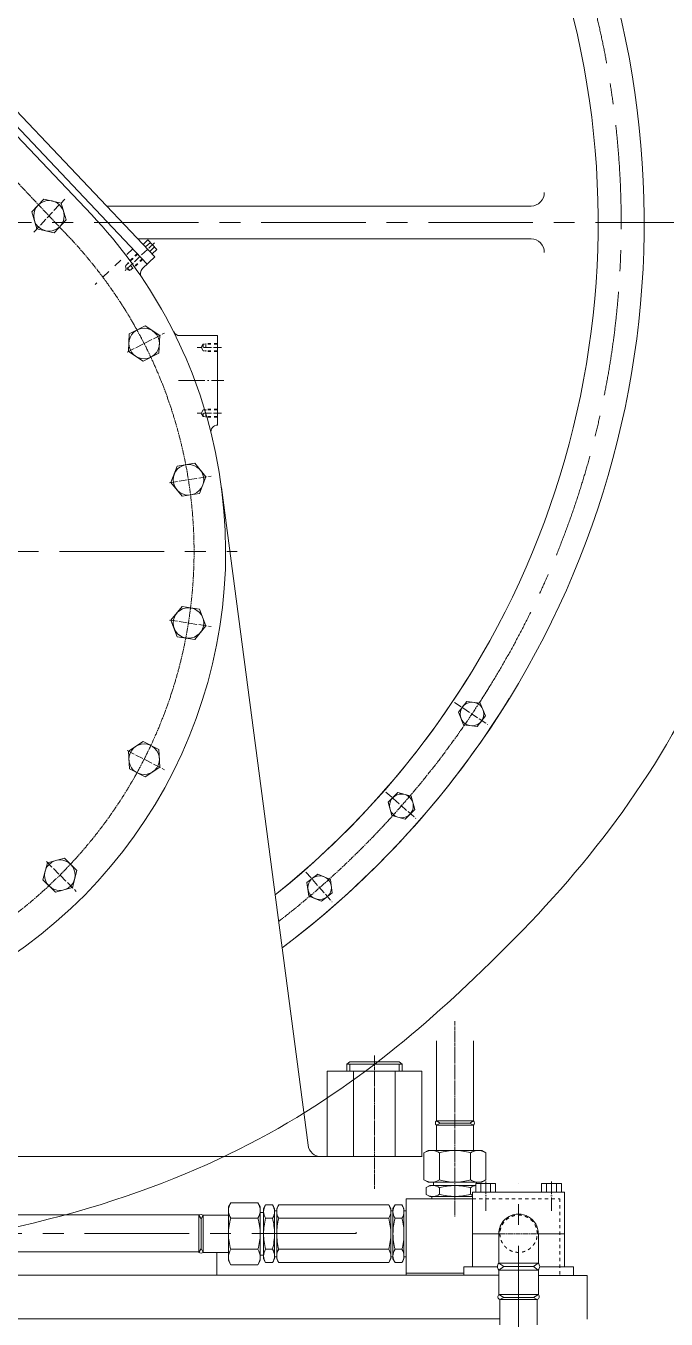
# Model space of a CAD drawing. Header units: millimetres. Extents: x 907 to 806139, y 2004 to 615514.
# Drawn here: x 185127 to 199955, y 438329 to 468289 of the extents above; entities that cross this region are included whole.
import ezdxf

# ---------------------------------------------------------------- set-up
doc = ezdxf.new("R2010")
doc.units = ezdxf.units.MM
doc.header["$LTSCALE"] = 25.4
for name, pattern in [('ACAD_ISO04W100', [30, 24, -3, 0, -3]), ('CENTER', [50.8, 31.75, -6.35, 6.35, -6.35]), ('CHAIN', [0.7087, 0.4724, -0.0591, 0.1181, -0.0591]), ('EB_DASH', [6, 3, -3])]:
    doc.linetypes.add(name, pattern=pattern)
doc.layers.add('CAXA1', color=5, linetype='CENTER', lineweight=5)

msp = doc.modelspace()

# ---------------------------------------------------------------- linework, layer by layer
at = {"color": 7, "lineweight": 5}
for p, q in [((182838.76, 467928.97), (186643.35, 463915.85)), ((183565.47, 467738.35), (188116.02, 462938.39)), ((183388.52, 467570.59), (187939.06, 462770.63)), ((186999.68, 464115.92), (196829.31, 464115.92)), ((187722.08, 463353.92), (196829.31, 463353.92)), ((187954, 463330.8), (187843.4, 463225.94)), ((187899.39, 463166.89), (188009.98, 463271.74)), ((187954, 463330.8), (188163.7, 463109.6)), ((188116.02, 462938.39), (187827.3, 462664.68)), ((187997.12, 463063.8), (188107.72, 463168.65)), ((188163.7, 463109.6), (188053.11, 463004.75)), ((188686.55, 461113.64), (189566.01, 461113.64)), ((189566.01, 461113.64), (189566.01, 459041)), ((189566.01, 460930.76), (189566.01, 460747.88)), ((189656.39, 457594.9), (191662.22, 442359.13)), ((195336.91, 452639.6), (195144.08, 452388.3)), ((195650.96, 452598.25), (195336.91, 452639.6)), ((195772.18, 452305.61), (195650.96, 452598.25)), ((195144.08, 452388.3), (195265.3, 452095.65)), ((195772.18, 452305.61), (195579.35, 452054.3)), ((195265.3, 452095.65), (195579.35, 452054.3)), ((193743.91, 450525.74), (193519.93, 450301.76)), ((194049.88, 450443.76), (193743.91, 450525.74)), ((194131.86, 450137.8), (194049.88, 450443.76)), ((193519.93, 450301.76), (193601.91, 449995.8)), ((194131.86, 450137.8), (193907.88, 449913.81)), ((193601.91, 449995.8), (193907.88, 449913.81)), ((191888.63, 448637.9), (191637.33, 448445.07)), ((192181.27, 448516.69), (191888.63, 448637.9)), ((192222.62, 448202.64), (192181.27, 448516.69)), ((191637.33, 448445.07), (191678.67, 448131.03)), ((191678.67, 448131.03), (191971.32, 448009.81)), ((192222.62, 448202.64), (191971.32, 448009.81)), ((194633.49, 442921.72), (194633.49, 444779.06)), ((195495.54, 442921.71), (195495.57, 444779.05)), ((194296.13, 444075.32), (192101.57, 444075.32)), ((192101.57, 442094.12), (192101.57, 444075.32)), ((192628.87, 444288.68), (192558.77, 444232.59)), ((192558.77, 444232.59), (192558.77, 444075.32)), ((192558.77, 444232.59), (193198.85, 444232.59)), ((193198.85, 444288.68), (192628.87, 444288.68)), ((192628.87, 444232.59), (192628.87, 444075.32)), ((192714.89, 444075.32), (192714.89, 442094.12)), ((193198.85, 444288.68), (193768.82, 444288.68)), ((193838.93, 444232.59), (193198.85, 444232.59)), ((193682.8, 444075.32), (193682.8, 442094.12)), ((193768.82, 444288.68), (193838.93, 444232.59)), ((193768.82, 444232.59), (193768.82, 444075.32)), ((193838.93, 444232.59), (193838.93, 444075.32)), ((194296.13, 442094.12), (194296.13, 444075.32)), ((194720.13, 442871.59), (194633.49, 442921.72)), ((194633.49, 442921.72), (195064.51, 442921.72)), ((194720.13, 442871.6), (194633.49, 442821.48)), ((194633.77, 442237.43), (194633.49, 442821.52)), ((194633.49, 442821.48), (194633.49, 442821.52)), ((194633.49, 442821.48), (195064.5, 442821.48)), ((194720.13, 442871.6), (195064.51, 442871.6)), ((194720.13, 442871.59), (195064.51, 442871.6)), ((195495.54, 442921.71), (195064.51, 442921.72)), ((195408.89, 442871.6), (195064.51, 442871.6)), ((195408.89, 442871.59), (195064.51, 442871.6)), ((195495.53, 442821.47), (195064.52, 442821.48)), ((195408.89, 442871.59), (195495.54, 442921.71)), ((195408.89, 442871.6), (195495.53, 442821.47)), ((195495.24, 442237.42), (195495.53, 442821.51)), ((195495.53, 442821.47), (195495.53, 442821.51)), ((194443, 442237.6), (194346.64, 442182.09)), ((194443, 442237.6), (194346.64, 442182.09)), ((195065.51, 442237.04), (194443, 442237.6)), ((195065.51, 442237.04), (194443, 442237.6)), ((195063.49, 442237.04), (195686.01, 442237.59)), ((195063.49, 442237.04), (195686.01, 442237.59)), ((195686.01, 442237.59), (195782.36, 442182.07)), ((195686.01, 442237.59), (195782.36, 442182.07)), ((180388.12, 442094.12), (194301.54, 442094.12)), ((191964.41, 442094.12), (194301.54, 442094.12)), ((194346.64, 442182.09), (194346.08, 441556.69)), ((194346.64, 442182.09), (194346.08, 441556.69)), ((194706.05, 442181.76), (194705.49, 441556.37)), ((194706.05, 442181.76), (194705.49, 441556.37)), ((195422.95, 442181.76), (195423.5, 441556.36)), ((195422.95, 442181.76), (195423.5, 441556.36)), ((195782.36, 442182.07), (195782.91, 441556.67)), ((195782.36, 442182.07), (195782.91, 441556.67)), ((194373.52, 441539.85), (194442.34, 441501)), ((194396.7, 441375.48), (194480.56, 441423.8)), ((194396.7, 441375.48), (194396.7, 441218.12)), ((194442.34, 441501), (195064.85, 441500.44)), ((194442.34, 441501), (195064.85, 441500.44)), ((194480.56, 441423.8), (195064.46, 441423.8)), ((194569.55, 441500.89), (194569.46, 441423.8)), ((194569.55, 441500.89), (194569.46, 441423.8)), ((194705.31, 441373.19), (194705.31, 441220.41)), ((195686.65, 441500.99), (195064.14, 441500.44)), ((195686.65, 441500.99), (195064.14, 441500.44)), ((195547.11, 441423.79), (195064.52, 441423.8)), ((195423.68, 441373.18), (195423.68, 441220.4)), ((195547.11, 441271.4), (195547.11, 441474.6)), ((195547.11, 441474.6), (195775.71, 441474.6)), ((195559.44, 441500.88), (195559.47, 441474.6)), ((195559.44, 441500.88), (195559.47, 441474.6)), ((195661.41, 441474.6), (195661.41, 441271.4)), ((195755.47, 441539.84), (195686.65, 441500.99)), ((196004.31, 441474.6), (195775.71, 441474.6)), ((195890.01, 441474.6), (195890.01, 441271.4)), ((196004.31, 441271.4), (196004.31, 441474.6)), ((197071.11, 441271.4), (197071.11, 441474.6)), ((197071.11, 441474.6), (197299.71, 441474.6)), ((197185.41, 441474.6), (197185.41, 441271.4)), ((197528.31, 441474.6), (197299.71, 441474.6)), ((197414.01, 441474.6), (197414.01, 441271.4)), ((197528.31, 441271.4), (197528.31, 441474.6)), ((189818.7, 440928.63), (189874.3, 441024.93)), ((189874.3, 441024.93), (190499.7, 441024.93)), ((190555.3, 440928.63), (190499.7, 441024.93)), ((193934.21, 441119), (193934.21, 439341)), ((193934.21, 441119), (195470.91, 441119)), ((194480.56, 441169.8), (194396.7, 441218.12)), ((194480.56, 441169.8), (195064.46, 441169.8)), ((194531.09, 441119), (194531.09, 441169.8)), ((195470.91, 441169.79), (195064.52, 441169.8)), ((195470.91, 441271.4), (196537.71, 441271.4)), ((195470.91, 439544.2), (195470.91, 441271.4)), ((197604.51, 441271.4), (196537.71, 441271.4)), ((197604.51, 439544.2), (197604.51, 441271.4)), ((189155.91, 440747.92), (182116.24, 440747.92)), ((189183.7, 440649.1), (189132.38, 440738)), ((189132.38, 440738), (189132.38, 440306.29)), ((189183.7, 440649.1), (189235.03, 440738)), ((189235.03, 440738), (189818.7, 440738)), ((189235.03, 440738), (189235.03, 440306.29)), ((189818.7, 440928.63), (189818.7, 440737.91)), ((189818.7, 440306.11), (189818.7, 440928.63)), ((190555.3, 440801.41), (190555.3, 440928.63)), ((190555.3, 440928.63), (190555.3, 440306.11)), ((190555.3, 440801.41), (190631.5, 440801.41)), ((190631.5, 440890.31), (190679.9, 440974.13)), ((190631.5, 440306.02), (190631.5, 440890.31)), ((190631.5, 440801.41), (190631.5, 440890.31)), ((190631.5, 440890.31), (190631.5, 440306.11)), ((190679.9, 440974.13), (190837.11, 440974.13)), ((190885.5, 440890.31), (190837.11, 440974.13)), ((190936.3, 440839.42), (190884.79, 440839.42)), ((190885.5, 440890.31), (190885.5, 440725.21)), ((190885.5, 440306.11), (190885.5, 440890.31)), ((190936.3, 440890.31), (190984.7, 440974.13)), ((190936.3, 440306.02), (190936.3, 440890.31)), ((190936.3, 440890.31), (190936.3, 440306.11)), ((190936.3, 440801.41), (190936.3, 440890.31)), ((190936.3, 440306.02), (190936.3, 440839.42)), ((193530.22, 440974.13), (190984.7, 440974.13)), ((193578.61, 440890.31), (193530.22, 440974.13)), ((193578.61, 440306.11), (193578.61, 440890.31)), ((193578.61, 440890.31), (193578.61, 440725.21)), ((193578.61, 440306.02), (193578.61, 440890.31)), ((193630.13, 440839.42), (193578.61, 440839.42)), ((193629.41, 440890.31), (193677.81, 440974.13)), ((193629.41, 440306.02), (193629.41, 440890.31)), ((193629.41, 440801.41), (193629.41, 440890.31)), ((193629.41, 440890.31), (193629.41, 440306.11)), ((193629.41, 440306.02), (193629.41, 440890.31)), ((193835.02, 440974.13), (193677.81, 440974.13)), ((193883.41, 440890.31), (193835.02, 440974.13)), ((193883.41, 440306.02), (193883.41, 440890.31)), ((193934.21, 440839.42), (193883.41, 440839.42)), ((189183.7, 440306.47), (189183.7, 440649.1)), ((189874.3, 440665.52), (190499.7, 440665.52)), ((190679.9, 440665.52), (190837.11, 440665.52)), ((190984.7, 440665.52), (193530.22, 440665.52)), ((193677.81, 440665.52), (193835.02, 440665.52)), ((189132.38, 439874.4), (189132.38, 440306.11)), ((189183.7, 440305.93), (189183.7, 439963.3)), ((189235.03, 439874.4), (189235.03, 440306.11)), ((189818.7, 440306.28), (189818.7, 439683.77)), ((190555.3, 439683.77), (190555.3, 440306.28)), ((190631.5, 440306.37), (190631.5, 439722.08)), ((190631.5, 439722.08), (190631.5, 440306.28)), ((190885.5, 440306.28), (190885.5, 439722.08)), ((190936.3, 440306.37), (190936.3, 439722.08)), ((190936.3, 440306.37), (190936.3, 439772.97)), ((190936.3, 439722.08), (190936.3, 440306.28)), ((192778.53, 440316.12), (192778.53, 440341.52)), ((193578.61, 440306.37), (193578.61, 439722.08)), ((193578.61, 440306.28), (193578.61, 439722.08)), ((193629.41, 440306.37), (193629.41, 439722.08)), ((193629.41, 440306.37), (193629.41, 439722.08)), ((193629.41, 439722.08), (193629.41, 440306.28)), ((193883.41, 440306.37), (193883.41, 439722.08)), ((196105.91, 440306.2), (195470.91, 440306.2)), ((196081, 439623.4), (196080.51, 440306.86)), ((196969.51, 440306.2), (197604.51, 440306.2)), ((196995.85, 439621.99), (196995.31, 440306.22)), ((189132.38, 439884.32), (182116.24, 439884.32)), ((189183.7, 439963.3), (189132.38, 439874.4)), ((189183.7, 439963.3), (189235.03, 439874.4)), ((189235.03, 439874.4), (189818.7, 439874.4)), ((189552.71, 439874.4), (189552.71, 439341)), ((189874.3, 439946.87), (190499.7, 439946.87)), ((190679.9, 439946.87), (190837.11, 439946.87)), ((190885.5, 439722.08), (190885.5, 439887.18)), ((190984.7, 439946.87), (193530.22, 439946.87)), ((193578.61, 439722.08), (193578.61, 439887.18)), ((193677.81, 439946.87), (193835.02, 439946.87)), ((189818.7, 439683.77), (189874.3, 439587.46)), ((189874.3, 439587.46), (190499.7, 439587.46)), ((190555.3, 439683.77), (190499.7, 439587.46)), ((190555.3, 439810.98), (190555.3, 439683.77)), ((190555.3, 439810.98), (190631.5, 439810.98)), ((190631.5, 439810.98), (190631.5, 439722.08)), ((190631.5, 439722.08), (190679.9, 439638.26)), ((190679.9, 439638.26), (190837.11, 439638.26)), ((190885.5, 439722.08), (190837.11, 439638.26)), ((190936.3, 439772.97), (190884.79, 439772.97)), ((190936.3, 439810.98), (190936.3, 439722.08)), ((190936.3, 439722.08), (190984.7, 439638.26)), ((193530.22, 439638.26), (190984.7, 439638.26)), ((193578.61, 439722.08), (193530.22, 439638.26)), ((193630.13, 439772.97), (193578.61, 439772.97)), ((193629.41, 439810.98), (193629.41, 439722.08)), ((193629.41, 439722.08), (193677.81, 439638.26)), ((193835.02, 439638.26), (193677.81, 439638.26)), ((193883.41, 439722.08), (193835.02, 439638.26)), ((193934.21, 439772.97), (193883.41, 439772.97)), ((195267.71, 439341), (195267.71, 439544.2)), ((195267.71, 439544.2), (196048.78, 439544.2)), ((195267.71, 439544.2), (195470.91, 439544.2)), ((196193.33, 439545.35), (196081.36, 439623.76)), ((196081.36, 439623.76), (196994.11, 439623.76)), ((196193.33, 439545.35), (196081.36, 439466.95)), ((196882.14, 439545.35), (196193.33, 439545.35)), ((196882.14, 439545.36), (196994.11, 439623.76)), ((196882.14, 439545.36), (196994.11, 439466.96)), ((197807.71, 439544.2), (197026.68, 439544.2)), ((197807.71, 439544.2), (197604.51, 439544.2)), ((197807.71, 439341), (197807.71, 439544.2)), ((160990.43, 439350.92), (196081.2, 439350.92)), ((193934.21, 439391.8), (195267.71, 439391.8)), ((196081.52, 438898.34), (196081.12, 439467.19)), ((196081.36, 439466.95), (196994.11, 439466.95)), ((196996.42, 438898.71), (196995.97, 439468.86)), ((196996.07, 439341), (198125.21, 439341)), ((198125.21, 438325), (198125.21, 439341)), ((196193.36, 438833), (196079.31, 438898.97)), ((196996.16, 438898.98), (196081.28, 438898.33)), ((196193.36, 438833), (196104.62, 438781.66)), ((196107.02, 438198.83), (196106.74, 438782.92)), ((196106.74, 438782.92), (196968.69, 438782.92)), ((196193.36, 438833), (196537.74, 438833)), ((196882.12, 438833), (196537.74, 438833)), ((196882.12, 438833), (196996.16, 438898.98)), ((196882.12, 438833), (196970.85, 438781.67)), ((196968.47, 438198.84), (196968.74, 438782.92)), ((196106.95, 438332.69), (178414.83, 438334.92))]:
    msp.add_line(p, q, dxfattribs=at)
at = {"color": 7, "linetype": 'CHAIN', "lineweight": 5, "ltscale": 10}
for p, q in [((182307.89, 467425.68), (186112.47, 463412.56)), ((196105.91, 440306.2), (196969.51, 440306.2))]:
    msp.add_line(p, q, dxfattribs=at)
at = {"color": 7, "linetype": 'ACAD_ISO04W100', "lineweight": 5, "ltscale": 0.3}
for p, q in [((185309.26, 463508.28), (186026.4, 464277.32)), ((188106.89, 463265.74), (187429.59, 462623.63)), ((187471.99, 460729.77), (188341.04, 461172.57)), ((189657.45, 460839.32), (189094.42, 460839.32)), ((189657.45, 459315.32), (189094.42, 459315.32)), ((188454.76, 457705.09), (189418.12, 457857.67)), ((188454.76, 454524.75), (189418.12, 454372.17)), ((195057.24, 452614.82), (195824.1, 452102.42)), ((187471.99, 451500.07), (188341.04, 451057.26)), ((193463.4, 450537.68), (194156.81, 449929.57)), ((185602.63, 448927.12), (186292.31, 448237.44)), ((191612.07, 448686.35), (192220.18, 447992.94))]:
    msp.add_line(p, q, dxfattribs=at)
at = {"color": 7, "linetype": 'EB_DASH', "lineweight": 5, "ltscale": 2.5}
msp.add_line((187603.53, 463124.54), (186731.52, 462297.84), dxfattribs=at)
at = {"color": 7, "linetype": 'EB_DASH', "lineweight": 5}
for p, q in [((187718.87, 463002.88), (187431.32, 462730.27)), ((187708.39, 463013.94), (187487.19, 462804.24)), ((187823.72, 462892.28), (187536.17, 462619.67)), ((187536.17, 462619.67), (187431.32, 462730.27)), ((187431.47, 462729.98), (187451.88, 462644.77)), ((187535.89, 462619.84), (187451.88, 462644.77)), ((187613.01, 462671.52), (187487.19, 462804.24)), ((187834.21, 462881.22), (187613.01, 462671.52)), ((189230.73, 460917.04), (189185.86, 460839.32)), ((189230.73, 460761.59), (189185.86, 460839.32)), ((189230.73, 460917.04), (189230.73, 460761.59)), ((189566.01, 460917.04), (189230.73, 460917.04)), ((189291.69, 460930.76), (189291.69, 460747.88)), ((189566.01, 460930.76), (189293.22, 460930.76)), ((189566.01, 460761.59), (189230.73, 460761.59)), ((189566.01, 460747.88), (189293.22, 460747.88)), ((189230.73, 459393.04), (189185.86, 459315.32)), ((189230.73, 459237.59), (189185.86, 459315.32)), ((189230.73, 459237.59), (189230.73, 459393.04)), ((189566.01, 459393.04), (189230.73, 459393.04)), ((189291.69, 459223.88), (189291.69, 459406.76)), ((189566.01, 459406.76), (189293.22, 459406.76)), ((189566.01, 459237.59), (189230.73, 459237.59)), ((189566.01, 459223.88), (189293.22, 459223.88)), ((195470.91, 441119), (197490.21, 441119)), ((197490.21, 441119), (197490.21, 439341))]:
    msp.add_line(p, q, dxfattribs=at)
at = {"color": 7, "linetype": 'ACAD_ISO04W100', "lineweight": 5}
msp.add_line((188664.37, 460077.32), (189711.82, 460077.32), dxfattribs=at)
at = {"color": 7, "linetype": 'CHAIN', "lineweight": 5, "ltscale": 7}
for p, q in [((195064.51, 445229.54), (195064.51, 440706.55)), ((193198.85, 444437.15), (193198.85, 441346.93))]:
    msp.add_line(p, q, dxfattribs=at)
at = {"color": 7, "linetype": 'ACAD_ISO04W100', "lineweight": 5, "ltscale": 0.5}
for p, q in [((195775.71, 440840.82), (195775.71, 441514.51)), ((197299.71, 440840.82), (197299.71, 441514.51))]:
    msp.add_line(p, q, dxfattribs=at)
at = {"color": 7, "lineweight": 5}
for points in [[(185383.58, 463588.83), (185781.41, 463496.39), (186060.39, 463794.7), (185941.53, 464185.46), (185543.69, 464277.9), (185264.72, 463979.59)], [(187502.12, 460744.47), (187522.92, 461152.38), (187886.57, 461338.32), (188229.43, 461116.35), (188208.63, 460708.45), (187844.98, 460522.51)], [(188487.97, 457709.76), (188633.8, 458091.27), (189037.11, 458155.74), (189294.59, 457838.69), (189148.77, 457457.18), (188745.45, 457392.71)], [(188487.79, 454518.93), (188744.37, 454836.71), (189147.87, 454773.39), (189294.78, 454392.29), (189038.19, 454074.51), (188634.7, 454137.84)], [(187501.6, 451484.33), (187843.82, 451707.26), (188208, 451522.36), (188229.95, 451114.51), (187887.73, 450891.58), (187523.55, 451076.49)], [(185625.93, 448903), (186020.29, 449009.27), (186309.51, 448720.88), (186204.36, 448326.21), (185809.99, 448219.94), (185520.78, 448508.34)]]:
    msp.add_lwpolyline(points, close=True, dxfattribs=at)
for centre, radius in [((185662.55, 463887.15), 353.71), ((187865.77, 460930.41), 353.71), ((188891.28, 457774.22), 353.71), ((188891.28, 454455.61), 353.71), ((195458.13, 452346.95), 274.32), ((187865.77, 451299.42), 353.71), ((193825.89, 450219.78), 274.32), ((185915.14, 448614.61), 353.71), ((191929.97, 448323.86), 274.32)]:
    msp.add_circle(centre, radius, dxfattribs=at)
for centre, radius, start, end in [((178414.83, 463734.92), 21031.2, 306.961482, 233.038518), ((178414.83, 463734.92), 19964.4, 308.706214, 231.293786), ((196829.31, 464420.72), 304.8, 270, 2.132848), ((178414.83, 456114.92), 11338.56, 13.967963, 43.471999), ((196829.31, 463049.12), 304.8, 357.867152, 90), ((187932.15, 462554.08), 152.4, 133.471999, 214.081215), ((188686.55, 461266.04), 152.4, 206.633119, 270), ((189566.01, 458888.6), 152.4, 90, 193.967963), ((178414.83, 456114.92), 11338.56, 301.613969, 13.967963), ((178414.83, 463734.92), 19964.4, 308.706214, 329.09003), ((178414.83, 463734.92), 21031.2, 306.961482, 328.361696), ((194680.09, 442871.62), 68.42, 132.928967, 227.071835), ((195448.93, 442871.61), 68.42, 312.926946, 47.069814), ((191964.41, 442398.92), 304.8, 187.5, 270), ((194526.11, 441919.32), 318.21, 55.564318, 124.332813), ((194526.11, 441919.32), 318.21, 55.564318, 124.332813), ((195064.45, 441047.61), 1189.43, 89.948565, 107.536519), ((195064.45, 441047.61), 1189.43, 89.948565, 107.536519), ((195064.54, 441047.61), 1189.43, 72.462262, 90.050216), ((195064.54, 441047.61), 1189.43, 72.462262, 90.050216), ((195602.89, 441919.31), 318.21, 55.665969, 124.434464), ((195602.89, 441919.31), 318.21, 55.665969, 124.434464), ((194526.02, 441819.14), 318.21, 235.564318, 304.332813), ((194526.02, 441819.14), 318.21, 235.564318, 304.332813), ((194550.49, 441161.72), 262.08, 53.7922, 118.484257), ((195095.14, 439906.43), 1517.68, 91.158171, 104.883927), ((195065.92, 442689.87), 1189.43, 252.360611, 269.948565), ((195065.92, 442689.87), 1189.43, 252.360611, 269.948565), ((195063.1, 442689.87), 1189.43, 270.050216, 287.63817), ((195063.1, 442689.87), 1189.43, 270.050216, 287.63817), ((195033.82, 439906.43), 1517.68, 75.114855, 88.84061), ((195602.97, 441819.12), 318.21, 235.665969, 304.434464), ((195602.97, 441819.12), 318.21, 235.665969, 304.434464), ((195578.49, 441161.71), 262.08, 96.876074, 126.206581), ((190136.91, 440845.23), 318.21, 145.615753, 214.384247), ((190237.09, 440845.23), 318.21, 325.615753, 34.384247), ((194550.49, 441431.88), 262.08, 241.515743, 306.2078), ((195095.14, 442687.16), 1517.68, 255.116073, 268.841829), ((195033.88, 442687.17), 1517.68, 271.156952, 284.882708), ((195578.5, 441431.87), 262.08, 233.790982, 245.76414), ((189183.7, 440649.1), 102.65, 60, 120), ((190901.7, 440819.83), 270.2, 145.174817, 214.825183), ((190615.3, 440819.83), 270.2, 325.174817, 34.825183), ((191206.5, 440819.83), 270.2, 145.174817, 214.825183), ((193308.41, 440819.83), 270.2, 325.174817, 34.825183), ((193899.62, 440819.83), 270.2, 145.174817, 214.825183), ((193613.21, 440819.83), 270.2, 325.174817, 34.825183), ((196537.71, 440306.2), 457.2, 0, 180.090324), ((196537.71, 440306.2), 457.2, 90, 180.090324), ((191008.13, 440306.11), 1189.43, 162.412046, 180), ((189365.87, 440306.11), 1189.43, 0, 17.587954), ((191990.34, 440306.11), 1358.83, 164.662826, 180), ((189526.67, 440306.11), 1358.83, 0, 15.337174), ((192295.14, 440306.11), 1358.83, 164.662826, 180), ((192219.78, 440306.11), 1358.83, 0, 15.337174), ((194988.25, 440306.11), 1358.83, 164.662826, 180), ((192524.58, 440306.11), 1358.83, 0, 15.337174), ((191008.13, 440306.28), 1189.43, 180, 197.587954), ((189365.87, 440306.28), 1189.43, 342.412046, 0), ((191990.34, 440306.28), 1358.83, 180, 195.337174), ((189526.67, 440306.28), 1358.83, 344.662826, 0), ((192295.14, 440306.28), 1358.83, 180, 195.337174), ((192219.78, 440306.28), 1358.83, 344.662826, 0), ((194988.25, 440306.28), 1358.83, 180, 195.337174), ((192524.58, 440306.28), 1358.83, 344.662826, 0), ((189183.7, 439963.3), 102.65, 240, 300), ((190136.91, 439767.17), 318.21, 145.615753, 214.384247), ((190237.09, 439767.17), 318.21, 325.615753, 34.384247), ((190901.7, 439792.57), 270.2, 145.174817, 214.825183), ((190615.3, 439792.57), 270.2, 325.174817, 34.825183), ((191206.5, 439792.57), 270.2, 145.174817, 214.825183), ((193308.41, 439792.57), 270.2, 325.174817, 34.825183), ((193899.62, 439792.57), 270.2, 145.174817, 214.825183), ((193613.21, 439792.57), 270.2, 325.174817, 34.825183), ((196159.41, 439545.35), 110.63, 134.872008, 225.127992), ((196916.05, 439545.36), 110.63, 314.872832, 45.128816), ((196128.07, 438848.14), 68.62, 132.989729, 251.888648), ((196943.45, 438848.97), 72.66, 292.156463, 43.496339)]:
    msp.add_arc(centre, radius, start, end, dxfattribs=at)
at = {"color": 7, "linetype": 'CHAIN', "lineweight": 5, "ltscale": 10}
for centre, radius, start, end in [((178414.83, 456114.92), 10607.04, 280.721538, 43.471999), ((178414.83, 463734.92), 20497.8, 307.807265, 328.716104)]:
    msp.add_arc(centre, radius, start, end, dxfattribs=at)
at = {"color": 7, "linetype": 'EB_DASH', "lineweight": 5}
for start, end in [(0, 180.090324), (179.909676, 0)]:
    msp.add_arc((196537.71, 440306.2), 431.8, start, end, dxfattribs=at)
at = {"color": 7, "lineweight": 5}
msp.add_open_spline([(203879.86, 463701.01), (202232.79, 454125.36), (197584.15, 447003.51), (187985.82, 440017.62), (178414.83, 439693.6)], degree=3, knots=[0, 0, 0, 0, 216.95722753, 389.19659486, 389.19659486, 389.19659486, 389.19659486], dxfattribs=at)
at = {"layer": 'CAXA1', "linetype": 'CENTER', "lineweight": 5, "ltscale": 3}
for p, q in [((155739.5, 463734.92), (202456.16, 463734.92)), ((166552.28, 456114.92), (190023.81, 456114.92)), ((196537.8, 429866.93), (196537.72, 441479.84)), ((192778.53, 440316.12), (179931.74, 440316.12))]:
    msp.add_line(p, q, dxfattribs=at)
msp.add_arc((178414.83, 463734.92), 20497.8, 327.101861, 232.192735, dxfattribs=at)

doc.saveas('drawing.dxf')
